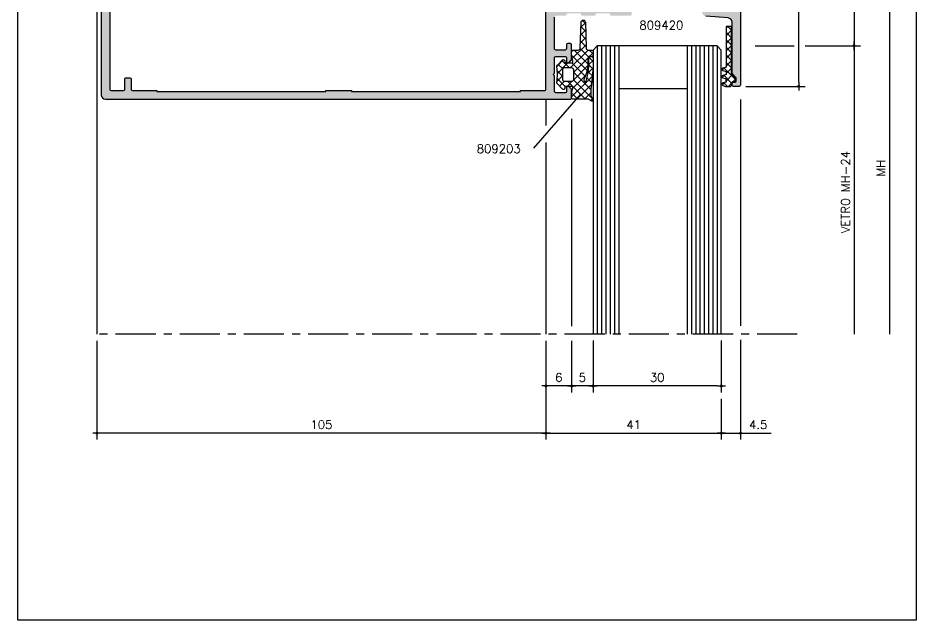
# Model space of a CAD drawing. Extents: x 0 to 4131, y -1600 to 527.
# Drawn here: x 460 to 670, y -960 to -819.1 of the extents above; entities that cross this region are included whole.
import ezdxf

# ---------------------------------------------------------------- set-up
doc = ezdxf.new("R2010")
doc.units = 0
doc.header["$LTSCALE"] = 7.5
doc.header["$MEASUREMENT"] = 0
doc.linetypes.add('CENTER', pattern=[2, 1.25, -0.25, 0.25, -0.25])
doc.layers.get('0').update_dxf_attribs({"linetype": 'CONTINUOUS'})
doc.layers.get('DEFPOINTS').update_dxf_attribs({"linetype": 'CONTINUOUS'})
for name, color, linetype in [('ASSI', 1, 'CENTER'), ('FILL', 8, 'CONTINUOUS'), ('FINE', 7, 'CONTINUOUS'), ('GOMMA', 3, 'CONTINUOUS'), ('GROSSA', 4, 'CONTINUOUS'), ('MARCHIO', 7, 'CONTINUOUS'), ('QUOTE', 254, 'CONTINUOUS'), ('TRATTEGGI', 140, 'CONTINUOUS'), ('VETRO', 6, 'CONTINUOUS')]:
    doc.layers.add(name, color=color, linetype=linetype)
doc.styles.get("Standard").update_dxf_attribs({"font": 'romans.shx'})
doc.dimstyles.new('FRECCIA_1-1', dxfattribs={"dimtxt": 2, "dimasz": 2.5, "dimexe": 1.5, "dimexo": 1.5, "dimgap": 1, "dimtad": 3, "dimdsep": 46, "dimtxsty": 'Standard', "dimcen": 0, "dimclrt": 2, "dimaunit": 1, "dimadec": 0, "dimazin": 0, "dimtfac": 0.7, "dimtmove": 0, "dimatfit": 3, "dimfxl": 1, "dimtolj": 2, "dimarcsym": 0})
doc.dimstyles.new('SCALA_1-1$0', dxfattribs={"dimtxt": 2, "dimasz": 1, "dimexe": 1.5, "dimexo": 1.5, "dimgap": 1, "dimtad": 3, "dimdsep": 46, "dimtxsty": 'Standard', "dimblk1": 'PUNTO', "dimblk2": 'PUNTO', "dimsah": 1, "dimcen": 0.09, "dimclrt": 2, "dimadec": 0, "dimazin": 0, "dimtfac": 0.7, "dimtmove": 0, "dimatfit": 3, "dimldrblk": 'PUNTO', "dimfxl": 1, "dimtolj": 2, "dimarcsym": 0})

# ---------------------------------------------------------------- blocks, each defined once
blk = doc.blocks.new('PUNTO')
blk.add_line((-1, 0), (1, 0))
at = {"const_width": 0.35}
blk.add_lwpolyline([(-0.1750000000000114, 0, 1), (0.1750000000000114, 0, 1)], format="xyb", close=True, dxfattribs=at)
blk = doc.blocks.new('*D398')
at = {"layer": 'DEFPOINTS', "color": 0, "transparency": 16777216}
for p in [(478.4689993647519, -893.1379387048189), (583.4689993647518, -893.1379387048189), (478.4689993647519, -916.290264400634)]:
    blk.add_point(p, dxfattribs=at)
at = {"layer": 'QUOTE', "color": 0, "lineweight": -2, "transparency": 16777216}
for p, q in [((478.4689993647519, -894.6379387048189), (478.4689993647519, -917.790264400634)), ((583.4689993647518, -894.6379387048189), (583.4689993647518, -917.790264400634)), ((582.4689993647518, -916.290264400634), (479.4689993647519, -916.290264400634))]:
    blk.add_line(p, q, dxfattribs=at)
at = {"layer": 'QUOTE', "color": 0, "lineweight": -2, "transparency": 16777216, "rotation": 180}
blk.add_blockref('PUNTO', (478.4689993647519, -916.290264400634), dxfattribs=at)
at = {"layer": 'QUOTE', "color": 0, "lineweight": -2, "transparency": 16777216}
blk.add_blockref('PUNTO', (583.4689993647518, -916.290264400634), dxfattribs=at)
at = {"layer": 'QUOTE', "color": 2, "transparency": 16777216, "insert": (530.9689993647519, -914.290264400634), "char_height": 2, "attachment_point": 5}
blk.add_mtext('\\A2;105', dxfattribs=at)
blk = doc.blocks.new('*D399')
at = {"layer": 'DEFPOINTS', "color": 0, "transparency": 16777216}
for p in [(594.4711237232458, -893.1374141491217), (624.4711237232458, -893.1374141491217), (594.4711237232458, -905.237762385013)]:
    blk.add_point(p, dxfattribs=at)
at = {"layer": 'QUOTE', "color": 0, "lineweight": -2, "transparency": 16777216}
for p, q in [((594.4711237232458, -894.6374141491217), (594.4711237232458, -906.737762385013)), ((624.4711237232458, -894.6374141491217), (624.4711237232458, -906.737762385013)), ((623.4711237232458, -905.237762385013), (595.4711237232458, -905.237762385013))]:
    blk.add_line(p, q, dxfattribs=at)
at = {"layer": 'QUOTE', "color": 0, "lineweight": -2, "transparency": 16777216, "rotation": 180}
blk.add_blockref('PUNTO', (594.4711237232458, -905.237762385013), dxfattribs=at)
at = {"layer": 'QUOTE', "color": 0, "lineweight": -2, "transparency": 16777216}
blk.add_blockref('PUNTO', (624.4711237232458, -905.237762385013), dxfattribs=at)
at = {"layer": 'QUOTE', "color": 2, "transparency": 16777216, "insert": (609.4711237232458, -903.237762385013), "char_height": 2, "attachment_point": 5}
blk.add_mtext('\\A2;30', dxfattribs=at)
blk = doc.blocks.new('*D400')
at = {"layer": 'DEFPOINTS', "color": 0, "transparency": 16777216}
for p in [(589.4711237232455, -893.1379387048189), (594.4711237232458, -893.1374141491217), (589.4711237232455, -905.237762385013)]:
    blk.add_point(p, dxfattribs=at)
at = {"layer": 'QUOTE', "color": 0, "lineweight": -2, "transparency": 16777216}
for p, q in [((589.4711237232455, -894.6379387048189), (589.4711237232455, -906.737762385013)), ((594.4711237232458, -894.6374141491217), (594.4711237232458, -906.737762385013)), ((593.4711237232458, -905.237762385013), (590.4711237232455, -905.237762385013))]:
    blk.add_line(p, q, dxfattribs=at)
at = {"layer": 'QUOTE', "color": 0, "lineweight": -2, "transparency": 16777216, "rotation": 180}
blk.add_blockref('PUNTO', (589.4711237232455, -905.237762385013), dxfattribs=at)
at = {"layer": 'QUOTE', "color": 0, "lineweight": -2, "transparency": 16777216}
blk.add_blockref('PUNTO', (594.4711237232458, -905.237762385013), dxfattribs=at)
at = {"layer": 'QUOTE', "color": 2, "transparency": 16777216, "insert": (591.9711237232457, -903.237762385013), "char_height": 2, "attachment_point": 5}
blk.add_mtext('\\A2;5', dxfattribs=at)
blk = doc.blocks.new('*D401')
at = {"layer": 'DEFPOINTS', "color": 0, "transparency": 16777216}
for p in [(583.4689993647518, -893.1379387048189), (589.4711237232457, -893.1379387048189), (583.4689993647518, -905.237762385013)]:
    blk.add_point(p, dxfattribs=at)
at = {"layer": 'QUOTE', "color": 0, "lineweight": -2, "transparency": 16777216}
for p, q in [((583.4689993647518, -894.6379387048189), (583.4689993647518, -906.737762385013)), ((589.4711237232457, -894.6379387048189), (589.4711237232457, -906.737762385013)), ((588.4711237232457, -905.237762385013), (584.4689993647518, -905.237762385013))]:
    blk.add_line(p, q, dxfattribs=at)
at = {"layer": 'QUOTE', "color": 0, "lineweight": -2, "transparency": 16777216, "rotation": 180}
blk.add_blockref('PUNTO', (583.4689993647518, -905.237762385013), dxfattribs=at)
at = {"layer": 'QUOTE', "color": 0, "lineweight": -2, "transparency": 16777216}
blk.add_blockref('PUNTO', (589.4711237232457, -905.237762385013), dxfattribs=at)
at = {"layer": 'QUOTE', "color": 2, "transparency": 16777216, "insert": (586.4700615439988, -903.237762385013), "char_height": 2, "attachment_point": 5}
blk.add_mtext('\\A2;6', dxfattribs=at)
blk = doc.blocks.new('*D403')
at = {"layer": 'DEFPOINTS', "color": 0, "transparency": 16777216}
for p in [(655.4976475543251, -812.9413728364616), (640.4909352131026, -893.1379387048194), (663.7749577560356, -893.1379387048194)]:
    blk.add_point(p, dxfattribs=at)
at = {"layer": 'QUOTE', "color": 0, "lineweight": -2, "transparency": 16777216}
for p, q in [((656.9976475543251, -812.9413728364616), (665.2749577560356, -812.9413728364616)), ((663.7749577560356, -815.4413728364616), (663.7749577560356, -893.1379387048194))]:
    blk.add_line(p, q, dxfattribs=at)
at = {"layer": 'QUOTE', "color": 0, "transparency": 16777216}
blk.add_solid([(663.358291089369, -815.4413728364616), (664.1916244227023, -815.4413728364616), (663.7749577560356, -812.9413728364616)], dxfattribs=at)
at = {"layer": 'QUOTE', "color": 2, "transparency": 16777216, "insert": (661.7749577560353, -854.2896557706404), "char_height": 2, "attachment_point": 5, "rotation": 90}
blk.add_mtext('\\A2;MH', dxfattribs=at)
blk = doc.blocks.new('_None')
blk = doc.blocks.new('*D405')
at = {"layer": 'DEFPOINTS', "color": 0, "transparency": 16777216}
for p in [(649.2039504411174, -825.6374141491224), (642.2080694189872, -893.1379387048194), (655.4976475543251, -893.1379387048194)]:
    blk.add_point(p, dxfattribs=at)
at = {"layer": 'QUOTE', "color": 0, "lineweight": -2, "transparency": 16777216}
for p, q in [((650.7039504411174, -825.6374141491224), (656.9976475543251, -825.6374141491224)), ((655.4976475543251, -826.6374141491224), (655.4976475543251, -893.1379387048194))]:
    blk.add_line(p, q, dxfattribs=at)
at = {"layer": 'QUOTE', "color": 0, "lineweight": -2, "transparency": 16777216, "rotation": 90}
blk.add_blockref('PUNTO', (655.4976475543251, -825.6374141491224), dxfattribs=at)
at = {"layer": 'QUOTE', "color": 2, "transparency": 16777216, "insert": (653.4976475543248, -859.8876764269708), "char_height": 2, "attachment_point": 5, "rotation": 90}
blk.add_mtext('\\A2;VETRO MH-24', dxfattribs=at)
blk = doc.blocks.new('*D406')
at = {"layer": 'DEFPOINTS', "color": 0, "transparency": 16777216}
for p in [(656.9976475543251, -801.6374141491222), (642.5749536725064, -825.6374141491223), (655.4976475543251, -825.6374141491223)]:
    blk.add_point(p, dxfattribs=at)
at = {"layer": 'QUOTE', "color": 0, "lineweight": -2, "transparency": 16777216}
for p, q in [((655.4976475543251, -801.6374141491222), (653.9976475543251, -801.6374141491222)), ((655.4976475543251, -802.6374141491222), (655.4976475543251, -824.6374141491223)), ((644.0749536725064, -825.6374141491223), (656.9976475543251, -825.6374141491223))]:
    blk.add_line(p, q, dxfattribs=at)
for p, rotation in [((655.4976475543251, -801.6374141491222), 90), ((655.4976475543251, -825.6374141491223), 270)]:
    blk.add_blockref('PUNTO', p, dxfattribs=dict(at, rotation=rotation))
at = {"layer": 'QUOTE', "color": 2, "transparency": 16777216, "insert": (653.4976475543248, -813.6374141491222), "char_height": 2, "attachment_point": 5, "rotation": 90}
blk.add_mtext('\\A2;24', dxfattribs=at)

msp = doc.modelspace()

# ---------------------------------------------------------------- hatches: boundary and pattern name
at = {"layer": 'FILL'}
h = msp.add_hatch(color=253, dxfattribs=at)
h.paths.add_polyline_path([(585.7711237232458, -789.6374141491216), (587.9711237232459, -789.6374141491216, -0.4142135623730952), (588.2711237232459, -789.9374141491215), (588.2711237232459, -790.8374141491216, 0.4517883523668842), (588.6089916888899, -791.135014581208, 0.2320247787636968), (588.85899168889, -791.0495461834776), (589.3832557576018, -790.5252821147654, 0.1989123673797145), (589.4711237232459, -790.3131500804095), (589.4711237232459, -788.4374141491215, 0.4142135623730812), (589.171123723246, -788.1374141491216), (480.4711237232459, -788.1374141491216, 0.4142135623730951), (479.4711237232459, -789.1374141491216), (479.4711237232457, -837.1374141491216, 0.4142135623730951), (480.4711237232457, -838.1374141491216), (589.1711237232458, -838.1374141491216, 0.4142135623731505), (589.4711237232459, -837.8374141491216), (589.4711237232458, -835.9616782178335, 0.1989123673797021), (589.3832557576018, -835.7495461834775), (588.85899168889, -835.2252821147657, 0.2320247787637147), (588.60899168889, -835.1398137170353, 0.4517883523669615), (588.2711237232459, -835.4374141491217), (588.2711237232459, -836.3374141491216, -0.4142135623731229), (587.9711237232459, -836.6374141491216), (585.7711237232459, -836.6374141491216, -0.4142135623731782), (585.4711237232458, -836.3374141491216), (585.4711237232458, -832.6858397553598), (585.1711237232458, -832.3874141491216), (585.4711237232458, -832.0889885428833), (585.4711237232458, -828.4374141491215, -0.4142135623731364), (585.7711237232459, -828.1374141491215), (587.9711237232459, -828.1374141491216, -0.4142135623731784), (588.271123723246, -828.4374141491217), (588.2711237232459, -829.3374141491216, 0.4517883523667062), (588.6089916888898, -829.635014581208, 0.2320247787637037), (588.8589916888899, -829.5495461834776), (589.3832557576018, -829.0252821147657, 0.198912367379619), (589.4711237232458, -828.8131500804097), (589.4711237232458, -825.4374141491215, 0.41421356237322), (589.1711237232457, -825.1374141491215), (588.571123723246, -825.1374141491216, 0.4142135623730949), (588.2711237232461, -825.4374141491217), (588.2711237232461, -826.3374141491215, -0.4142135623730812), (587.9711237232459, -826.6374141491216), (585.7711237232459, -826.6374141491216, -0.4142135623731505), (585.4711237232458, -826.3374141491216), (585.4711237232457, -818.9374141491213, -0.4142135623730419), (585.7711237232456, -818.6374141491214), (587.9711237232459, -818.6374141491214, 0.4142135623730673), (588.271123723246, -818.3374141491214, -0.4142135623730951), (588.5711237232459, -818.0374141491214), (591.3677480502719, -818.0374141491214, -0.4142135623730951), (591.6677480502719, -818.3374141491214, 0.4142135623731367), (591.9677480502719, -818.6374141491215), (594.767748050272, -818.6374141491215, 0.4142135623731227), (595.0677480502719, -818.3374141491214, -0.4142135623730951), (595.3677480502719, -818.0374141491214), (598.1677480502718, -818.0374141491214, -0.4142135623730951), (598.4677480502719, -818.3374141491214, 0.4142135623730949), (598.7677480502718, -818.6374141491214), (603.1711237232458, -818.6374141491216, 0.414213562372984), (603.4711237232458, -818.3374141491215), (603.4711237232458, -817.1616782178334, 0.1989123673795689), (603.3832557576018, -816.9495461834777), (602.8589916888899, -816.4252821147655, 0.2320247787636095), (602.60899168889, -816.3398137170353, 0.4517883523670538), (602.2711237232459, -816.6374141491216), (602.2711237232459, -817.1374141491216, -0.4142135623730119), (601.9711237232458, -817.4374141491215), (600.972234423139, -817.4374141491215, -0.2679491924310441), (600.7124268020036, -817.2874141491216), (599.5577262636243, -815.2874141491214, 0.2679491924309973), (599.2979186424891, -815.1374141491216), (587.4711237232459, -815.1374141491216, -1), (587.4711237232459, -811.1374141491216), (599.297918642489, -811.1374141491216, 0.2679491924310169), (599.5577262636243, -810.9874141491216), (600.7124268020037, -808.9874141491215, -0.2679491924309973), (600.972234423139, -808.8374141491216), (601.9711237232458, -808.8374141491216, -0.4142135623731506), (602.2711237232459, -809.1374141491217), (602.2711237232459, -809.6374141491216, 0.4517883523669043), (602.6089916888899, -809.935014581208, 0.2320247787638649), (602.85899168889, -809.8495461834775), (603.3832557576018, -809.3252821147656, 0.1989123673796784), (603.4711237232458, -809.1131500804098), (603.4711237232459, -807.9374141491215, 0.4142135623730258), (603.171123723246, -807.6374141491217), (598.7677480502718, -807.6374141491218, 0.4142135623731227), (598.4677480502719, -807.9374141491218, -0.4142135623730256), (598.1677480502719, -808.2374141491217), (595.3677480502719, -808.2374141491217, -0.4142135623730951), (595.0677480502719, -807.9374141491218, 0.4142135623731781), (594.7677480502718, -807.6374141491217), (591.9677480502719, -807.6374141491218, 0.4142135623730951), (591.6677480502718, -807.9374141491218, -0.4142135623730812), (591.3677480502719, -808.2374141491217), (588.5711237232459, -808.2374141491217, -0.4142135623730947), (588.271123723246, -807.9374141491218, 0.4142135623730533), (587.971123723246, -807.6374141491218), (585.7711237232459, -807.6374141491216, -0.414213562373164), (585.4711237232458, -807.3374141491215), (585.4711237232458, -799.9374141491213, -0.4142135623731505), (585.7711237232459, -799.6374141491212), (587.9711237232459, -799.6374141491214, -0.4142135623730673), (588.2711237232458, -799.9374141491213), (588.2711237232459, -800.8374141491215, 0.4142135623730397), (588.5711237232458, -801.1374141491215), (589.1711237232458, -801.1374141491216, 0.4142135623730951), (589.4711237232459, -800.8374141491215), (589.4711237232459, -797.4616782178333, 0.198912367379655), (589.3832557576018, -797.2495461834774), (588.85899168889, -796.7252821147655, 0.2320247787636621), (588.60899168889, -796.6398137170353, 0.4517883523669932), (588.271123723246, -796.9374141491215), (588.2711237232459, -797.8374141491214, -0.414213562373095), (587.9711237232459, -798.1374141491215), (585.7711237232459, -798.1374141491216, -0.4142135623731226), (585.4711237232458, -797.8374141491215), (585.4711237232458, -794.18583975536), (585.1711237232458, -793.8874141491216), (585.4711237232458, -793.588988542883), (585.4711237232458, -789.9374141491215, -0.4142135623730673)])
h.paths.add_polyline_path([(583.4711237232458, -790.4374141491215), (583.4711237232457, -835.8374141491216, -0.414213562373095), (583.1711237232457, -836.1374141491216), (577.4711237232458, -836.1374141491216), (577.4711237232457, -836.3374141491216), (537.9711237232457, -836.3374141491215), (537.9711237232457, -836.1374141491217), (531.9711237232457, -836.1374141491216), (531.9711237232458, -836.3374141491215), (492.4711237232457, -836.3374141491215), (492.4711237232457, -836.1374141491215), (486.7711237232458, -836.1374141491216, -0.4142135623730951), (486.4711237232457, -835.8374141491215), (486.4711237232457, -833.4374141491215, 0.4142135623731504), (486.1711237232456, -833.1374141491215), (485.2711237232456, -833.1374141491215, 0.4142135623731504), (484.9711237232456, -833.4374141491215), (484.9711237232456, -835.8374141491215, -0.4142135623730396), (484.6711237232456, -836.1374141491215), (481.7711237232456, -836.1374141491216, -0.4142135623730813), (481.4711237232457, -835.8374141491215), (481.4711237232458, -790.4374141491217, -0.4142135623731364), (481.7711237232458, -790.1374141491216), (484.6711237232457, -790.1374141491217, -0.414213562373081), (484.9711237232457, -790.4374141491217), (484.9711237232458, -792.8374141491216, 0.4142135623731505), (485.2711237232458, -793.1374141491216), (486.1711237232457, -793.1374141491217, 0.4142135623731505), (486.4711237232457, -792.8374141491216), (486.4711237232457, -790.4374141491215, -0.4142135623730951), (486.7711237232458, -790.1374141491216), (492.4711237232457, -790.1374141491216), (492.4711237232457, -789.9374141491215), (531.9711237232458, -789.9374141491217), (531.9711237232457, -790.1374141491216), (537.9711237232457, -790.1374141491215), (537.9711237232457, -789.9374141491215), (577.4711237232457, -789.9374141491215), (577.4711237232458, -790.1374141491216), (583.1711237232457, -790.1374141491216, -0.4142135623730951)], flags=16)
h = msp.add_hatch(color=253, dxfattribs=at)
edge = h.paths.add_edge_path()
edge.add_line((626.9711237232458, -834.8374141491216), (626.9711237232458, -834.4374141491217))
edge.add_arc((627.2711237232459, -834.4374141491217), 0.3000000000000682, 90, 180, ccw=False)
edge.add_line((627.2711237232459, -834.1374141491216), (627.6711237232458, -834.1374141491216))
edge.add_arc((627.6711237232458, -833.8374141491216), 0.2999999999999545, 270, 360)
edge.add_line((627.9711237232458, -833.8374141491216), (627.9711237232458, -833.2616782178335))
edge.add_arc((627.6711237232458, -833.2616782178335), 0.2999999999999545, 0, 45)
edge.add_line((627.8832557576018, -833.0495461834776), (627.0589916888898, -832.2252821147657))
edge.add_arc((627.2711237232459, -832.0131500804098), 0.3000000000000949, 179.9999999999891, 224.9999999999885, ccw=False)
edge.add_line((626.9711237232458, -832.0131500804097), (626.9711237232459, -820.1346898738155))
edge.add_arc((625.9711237232459, -820.1346898738155), 1.000000000000028, 359.9999999999984, 445.3506655932496)
edge.add_line((626.0521808920314, -819.1379804199682), (620.8852377025553, -818.7177799446964))
edge.add_arc((620.9662948713409, -817.7210704908492), 0.9999999999999707, 180.0000000000016, 265.3506655932494, ccw=False)
edge.add_line((619.9662948713409, -817.7210704908492), (619.9662948713406, -813.1374141491217))
edge.add_line((619.9662948713406, -813.1374141491217), (619.9662948713409, -808.5537578073943))
edge.add_arc((620.9662948713409, -808.5537578073944), 1, 94.64933440674878, 179.9999999999967, ccw=False)
edge.add_line((620.8852377025554, -807.5570483535471), (626.0521808920313, -807.1368478782755))
edge.add_arc((625.9711237232459, -806.1401384244283), 0.9999999999999615, 274.6493344067441, 359.9999999999984)
edge.add_line((626.9711237232459, -806.1401384244283), (626.9711237232459, -794.2616782178336))
edge.add_arc((627.2711237232459, -794.2616782178335), 0.2999999999999545, 135.0000000000307, 180.0000000000217, ccw=False)
edge.add_line((627.0589916888898, -794.0495461834777), (627.8832557576018, -793.2252821147656))
edge.add_arc((627.671123723246, -793.0131500804096), 0.2999999999999542, 314.9999999999693, 359.9999999999783)
edge.add_line((627.9711237232459, -793.0131500804097), (627.9711237232459, -792.4374141491217))
edge.add_arc((627.6711237232458, -792.4374141491217), 0.3000000000000682, 0, 90)
edge.add_line((627.6711237232458, -792.1374141491216), (627.2711237232459, -792.1374141491216))
edge.add_arc((627.2711237232459, -791.8374141491216), 0.2999999999999545, 180, 270, ccw=False)
edge.add_line((626.9711237232459, -791.8374141491216), (626.9711237232459, -791.4374141491217))
edge.add_arc((627.2711237232459, -791.4374141491217), 0.3000000000000114, 90.00000000001091, 180.0000000000109, ccw=False)
edge.add_line((627.2711237232459, -791.1374141491216), (628.6711237232458, -791.1374141491216))
edge.add_arc((628.6711237232458, -791.4374141491217), 0.3000000000000682, 0, 90, ccw=False)
edge.add_line((628.9711237232459, -791.4374141491217), (628.9711237232458, -834.8374141491216))
edge.add_arc((628.6711237232458, -834.8374141491216), 0.2999999999999545, -90, 0, ccw=False)
edge.add_line((628.6711237232458, -835.1374141491216), (627.2711237232459, -835.1374141491216))
edge.add_arc((627.2711237232459, -834.8374141491216), 0.3000000000000114, 180.0000000000109, 270.00000000001086, ccw=False)
h = msp.add_hatch(dxfattribs=at)
h.set_pattern_fill('ANSI37', color=137, scale=10, angle=90, style=0)
h.set_pattern_definition([(135, (460.000000187738, -960.0000003774132), (-0.8838834764831844, -0.8838834764831843), []), (225, (460.000000187738, -960.0000003774132), (0.8838834764831843, -0.8838834764831844), [])])
h.paths.add_polyline_path([(589.4711237232457, -829.6374141491217), (588.0935358769516, -829.6374141491212, -0.3888787318529616), (587.8942969373334, -829.4548452976708), (587.8685104210747, -829.1601040681289, 0.6370702608069253), (587.3575199772913, -828.974118756598), (586.1270057910476, -830.2046329428417, 0.2448502030394408), (585.9882051121934, -830.6452924198964, -0.08777722502794201), (585.9882051121933, -834.1295358783475, 0.2448502030393978), (586.1270057910474, -834.5701953554019), (587.3575199772911, -835.8007095416457, 0.6370702608074451), (587.8685104210747, -835.614724230114), (587.8942969373334, -835.3199830005722, -0.3888787318529616), (588.0935358769516, -835.1374141491217), (589.4711237232457, -835.1374141491219, -0.4931454260313071), (589.7609014711325, -835.5150598626526), (589.4813459753589, -836.5583751764145, 0.06554346281524528), (589.4711237232457, -836.6360208899453), (589.4711237232457, -837.8374141491217, 0.4142135623730951), (589.7711237232456, -838.1374141491217), (593.3335861524573, -838.1374141491218), (594.172739969042, -838.6115423688589, 0.719514949498538), (594.4545697603082, -838.3577426266936), (593.9711237232456, -837.2445938260943), (593.9711237232457, -835.6298985083557, 0.03458326819185247), (594.4711237232458, -830.1412623395908), (594.4711237232458, -828.5808237833725, 0.9233661372522481), (593.4763679214346, -828.6450962763483, -0.09779404551909161), (592.828015065545, -833.9117149587029, -0.5226703353506094), (592.5136349499332, -834.0067062035688, -0.3865361286484078), (592.4042909720788, -833.3430722352883, 0.1265163381791429), (593.2762899821047, -828.8159814476642, -0.453221551783197), (593.8711237232457, -828.1374141491218), (594.1711237232457, -828.1374141491219, 0.4142135623730916), (594.4711237232457, -827.8374141491219), (594.4711237232457, -826.9374141491219, 0.4142135623730673), (594.1711237232457, -826.6374141491219), (593.3559933395034, -826.6374141491219, -0.4052432957209562), (592.8562293003351, -826.1527733533399), (592.6708877624139, -820.1220549449038, 0.9697392325154671), (591.6713596840775, -820.1220549449038), (591.4860181461563, -826.1527733533401, -0.4052432957209554), (590.9862541069879, -826.6374141491219), (589.7711237232456, -826.6374141491217, 0.414213562373088), (589.4711237232457, -826.9374141491219), (589.4711237232457, -828.1783031575749), (589.7609014711325, -829.259768435591, -0.4931454260313067)])
h.paths.add_polyline_path([(589.9711237232457, -831.3374141491217), (589.9711237232457, -833.4374141491214, -0.4142135623730276), (589.4711237232459, -833.9374141491214), (587.7935200114093, -833.9374141491218, -0.4410091218322147), (587.2955712269136, -833.3921702763934, 0.04533686841581579), (587.2955712269138, -831.3826580218501, -0.4410091218320642), (587.7935200114091, -830.837414149122), (589.4711237232457, -830.8374141491217, -0.4142135623730981)], flags=16)
h = msp.add_hatch(dxfattribs=at)
h.set_pattern_fill('ANSI37', color=137, scale=10, angle=90, style=0)
h.set_pattern_definition([(135, (694.9386165211955, -904.2010872025668), (-0.8838834764831844, -0.8838834764831843), []), (225, (694.9386165211955, -904.2010872025668), (0.8838834764831843, -0.8838834764831844), [])])
h.paths.add_polyline_path([(625.5711237232458, -830.6412855035386), (624.793478009715, -830.8496550444767, 0.7673269879789616), (624.793478009715, -831.4292105402501), (625.5711237232458, -831.6375800811882), (625.5711237232458, -832.3912855035386), (624.793478009715, -832.5996550444767, 0.7673269879789616), (624.793478009715, -833.1792105402501), (625.5711237232458, -833.3875800811882), (625.5711237232458, -834.1412855035386), (624.793478009715, -834.3496550444767, 0.7673269879789548), (624.793478009715, -834.9292105402501), (625.4694223726441, -835.1374142472529), (626.57113250851, -835.1373819846659, 0.4142049852513542), (626.8711237232458, -834.8373819847945), (626.8711237232458, -834.3373819847945, -0.4142135623730951), (627.1711237232457, -834.0373819847945), (627.5711237232458, -834.0373819847945, 0.4142135623730951), (627.8711237232458, -833.7373819847945), (627.8711237232458, -833.4416460535064, 0.1989123673796584), (627.7832557576018, -833.2295140191504), (626.9589916888898, -832.4052499504385, -0.198912367379658), (626.8711237232458, -832.1931179160825), (626.8711237232458, -821.1388467952709), (625.5711237232458, -821.1388467952709), (625.5711237232458, -825.0783026246473)])

# ---------------------------------------------------------------- linework, layer by layer
at = {"layer": 'ASSI'}
msp.add_line((642.208069418987, -893.1379387048189), (477.8331216724999, -893.1379387048189), dxfattribs=at)
at = {"layer": 'FINE'}
for p, q in [((478.4689993647519, -733.1379387048189), (478.4689993647519, -893.1379387048189)), ((583.4689993647518, -838.1374141491217), (583.4689993647518, -844.2624844714112)), ((583.4689993647518, -848.2445353892797), (583.4689993647518, -893.1379387048189))]:
    msp.add_line(p, q, dxfattribs=at)
at = {"layer": 'GOMMA'}
for points in [[(587.3575199772913, -828.974118756598, -0.6370702608069253), (587.8685104210747, -829.1601040681289), (587.8942969373334, -829.4548452976708, 0.3888787318529617), (588.0935358769516, -829.6374141491212), (589.4711237232457, -829.6374141491217, 0.4931454260313065), (589.7609014711325, -829.259768435591), (589.4711237232457, -828.1783031575749), (589.4711237232457, -826.9374141491219, -0.4142135623730882), (589.7711237232456, -826.6374141491217), (590.9862541069879, -826.6374141491219, 0.4052432957209554), (591.4860181461563, -826.1527733533401), (591.6713596840775, -820.1220549449038, -0.9697392325154702), (592.6708877624139, -820.1220549449038), (592.8562293003351, -826.1527733533399, 0.4052432957209562), (593.3559933395034, -826.6374141491219), (594.1711237232457, -826.6374141491219, -0.4142135623730672), (594.4711237232457, -826.9374141491219), (594.4711237232457, -827.8374141491219, -0.4142135623730916), (594.1711237232457, -828.1374141491219), (593.8711237232457, -828.1374141491218, 0.414213562373095), (593.2711237232456, -828.7374141491218, -0.1286776343090358), (592.4042909720788, -833.3430722352883, 0.3865361286483825), (592.5136349499332, -834.0067062035688, 0.522670335346423), (592.8280150655442, -833.9117149587055, 0.0977940455191428), (593.4763679214346, -828.6450962763481, -1.011468768470314), (594.4759511152254, -828.6716181566711, -0.04380891343036498), (593.9711237232457, -835.6298985083557), (593.9711237232456, -837.2445938260943), (594.4545697603082, -838.3577426266936, -0.7195149494985378), (594.172739969042, -838.6115423688589), (593.3335861524573, -838.1374141491218), (589.7711237232456, -838.1374141491217, -0.414213562373095), (589.4711237232457, -837.8374141491217), (589.4711237232457, -836.6360208899453, -0.06554346281524528), (589.4813459753589, -836.5583751764145), (589.7609014711325, -835.5150598626526, 0.4931454260313073), (589.4711237232457, -835.1374141491219), (588.0935358769516, -835.1374141491217, 0.3888787318529617), (587.8942969373334, -835.3199830005722), (587.8685104210747, -835.614724230114, -0.6370702608074451), (587.3575199772911, -835.8007095416457), (586.1270057910474, -834.5701953554019, -0.2448502030393978), (585.9882051121933, -834.1295358783475, 0.08777722502794418), (585.9882051121933, -830.6452924198962, -0.2448502030393947), (586.1270057910476, -830.2046329428417)], [(589.4711237232459, -833.9374141491214, 0.4142135623730276), (589.9711237232457, -833.4374141491214), (589.9711237232457, -831.3374141491217, 0.4142135623730981), (589.4711237232457, -830.8374141491217), (587.7935200114091, -830.837414149122, 0.4410091218320271), (587.2955712269138, -831.3826580218501, -0.04533686841581869), (587.2955712269136, -833.3921702763935, 0.4410091218321683), (587.7935200114093, -833.9374141491218)]]:
    msp.add_lwpolyline(points, format="xyb", close=True, dxfattribs=at)
msp.add_lwpolyline([(625.5711237232458, -834.1412855035386), (625.5711237232458, -833.3875800811882), (625.5711237232458, -834.1412855035386), (624.793478009715, -834.3496550444767, 0.7673269879789754), (624.793478009715, -834.9292105402501), (625.4694223726441, -835.1374142472529), (626.5711237232458, -835.1373819847945, 0.414213562373095), (626.8711237232458, -834.8373819847944), (626.8711237232458, -834.3373819847944, -0.414213562373095), (627.1711237232458, -834.0373819847945), (627.5711237232458, -834.0373819847945, 0.414213562373095), (627.8711237232458, -833.7373819847945), (627.8711237232458, -833.4416460535064, 0.1989123673796582), (627.7832557576018, -833.2295140191504), (626.9589916888898, -832.4052499504385, -0.1989123673796573), (626.8711237232458, -832.1931179160825), (626.8711237232458, -821.1388467952709), (625.5711237232458, -821.1388467952709), (625.5711237232458, -825.0783026246473), (625.5711237232458, -830.6412855035386), (624.793478009715, -830.8496550444767, 0.7673269879789754), (624.793478009715, -831.4292105402501), (625.5711237232458, -831.6375800811882), (625.5711237232458, -832.3912855035386), (624.793478009715, -832.5996550444767, 0.7673269879789754), (624.793478009715, -833.1792105402501), (625.5711237232458, -833.3875800811882)], format="xyb", dxfattribs=at)
at = {"layer": 'GROSSA'}
for points in [[(479.4711237232459, -789.1374141491216), (479.4711237232457, -837.1374141491216, 0.414213562373095), (480.4711237232457, -838.1374141491216), (589.1711237232458, -838.1374141491217, 0.4142135623731228), (589.4711237232459, -837.8374141491217), (589.4711237232458, -835.9616782178337, 0.1989123673796375), (589.3832557576018, -835.7495461834776), (588.85899168889, -835.2252821147658, 0.1989123673796712), (588.646859654534, -835.1374141491217), (588.5711237232458, -835.1374141491217, 0.4142135623730673), (588.2711237232459, -835.4374141491217), (588.2711237232459, -836.3374141491217, -0.4142135623731504), (587.9711237232459, -836.6374141491217), (585.7711237232459, -836.6374141491217, -0.4142135623731504), (585.4711237232458, -836.3374141491217), (585.4711237232458, -832.6858397553599), (585.1711237232458, -832.3874141491217), (585.4711237232458, -832.0889885428833), (585.4711237232458, -828.4374141491217, -0.4142135623731504), (585.7711237232459, -828.1374141491216), (587.9711237232459, -828.1374141491217, -0.4142135623730673), (588.271123723246, -828.4374141491217), (588.2711237232459, -829.3374141491217, 0.4142135623731228), (588.5711237232459, -829.6374141491217), (588.646859654534, -829.6374141491217, 0.1989123673796406), (588.85899168889, -829.5495461834776), (589.3832557576018, -829.0252821147658, 0.1989123673796436), (589.4711237232458, -828.8131500804097), (589.4711237232458, -825.4374141491217, 0.4142135623731784), (589.1711237232457, -825.1374141491216), (588.571123723246, -825.1374141491217, 0.4142135623730672), (588.2711237232461, -825.4374141491217), (588.2711237232461, -826.3374141491216, -0.4142135623730118), (587.971123723246, -826.6374141491217), (585.7711237232459, -826.6374141491217, -0.4142135623731226), (585.4711237232458, -826.3374141491217), (585.4711237232457, -818.9374141491214, -0.4142135623731114)], [(481.4711237232458, -790.4374141491217), (481.4711237232457, -835.8374141491215, 0.4142135623730813), (481.7711237232456, -836.1374141491216), (484.6711237232456, -836.1374141491215, 0.4142135623730396), (484.9711237232456, -835.8374141491215), (484.9711237232456, -833.4374141491215, -0.4142135623731504), (485.2711237232456, -833.1374141491215), (486.1711237232456, -833.1374141491215, -0.4142135623731505), (486.4711237232457, -833.4374141491215), (486.4711237232457, -835.8374141491215, 0.414213562373095), (486.7711237232458, -836.1374141491216), (492.4711237232457, -836.1374141491215), (492.4711237232457, -836.3374141491215), (531.9711237232458, -836.3374141491215), (531.9711237232457, -836.1374141491216), (537.9711237232457, -836.1374141491217), (537.9711237232457, -836.3374141491215), (577.4711237232457, -836.3374141491216), (577.4711237232458, -836.1374141491216), (583.1711237232457, -836.1374141491216, 0.414213562373095), (583.4711237232457, -835.8374141491216), (583.4711237232458, -790.4374141491217, 0.414213562373095)], [(628.9711237232459, -791.4374141491217), (628.9711237232458, -834.8374141491216, -0.414213562373095), (628.6711237232458, -835.1374141491216), (627.2711237232459, -835.1374141491216, -0.4142135623730951), (626.9711237232458, -834.8374141491216), (626.9711237232458, -834.4374141491217, -0.414213562373095), (627.2711237232459, -834.1374141491216), (627.6711237232458, -834.1374141491216, 0.414213562373095), (627.9711237232458, -833.8374141491216), (627.9711237232458, -833.2616782178335, 0.1989123673796492), (627.8832557576018, -833.0495461834776), (627.0589916888898, -832.2252821147657, -0.198912367379655), (626.9711237232458, -832.0131500804097), (626.9711237232459, -820.1346898738155, 0.3906412362099511), (626.0521808920314, -819.1379804199682), (620.8852377025553, -818.7177799446964, -0.3906412362099312)]]:
    msp.add_lwpolyline(points, format="xyb", dxfattribs=at)
at = {"layer": 'MARCHIO'}
msp.add_lwpolyline([(459.9999999999999, -960), (459.9999999999999, -663), (669.9999999999999, -663), (669.9999999999999, -960)], close=True, dxfattribs=at)
at = {"layer": 'QUOTE'}
for p, q in [((642.5749536725061, -834.1374141491216), (642.5749536725061, -792.1374141491216)), ((632.3451131986843, -825.6374141491218), (641.5271674581292, -825.6374141491218)), ((630.1711237232458, -835.1374141491216), (644.0749536725061, -835.1374141491216)), ((591.537665582949, -837.0019710902521), (580.518460330679, -849.6366002373126)), ((628.9711237232458, -838.1937500162173), (628.9711237232458, -891.1496901593769)), ((589.4711237232457, -842.7625246447639), (589.4711237232457, -891.2808470987189)), ((628.9711237232458, -894.4133762648228), (628.9711237232458, -917.790264400634)), ((624.4711237232458, -908.237762385013), (624.4711237232458, -917.790264400634)), ((583.4689993647518, -912.9279129759374), (583.4689993647518, -917.790264400634)), ((584.4689993647518, -916.290264400634), (623.4711237232458, -916.290264400634)), ((624.4711237232458, -915.811334049481), (624.4711237232458, -917.790264400634)), ((625.4711237232458, -916.290264400634), (627.9711237232458, -916.290264400634)), ((628.9711237232458, -916.290264400634), (636.1615999137221, -916.290264400634))]:
    msp.add_line(p, q, dxfattribs=at)
at = {"layer": 'TRATTEGGI'}
for p, q in [((595.4711237232458, -825.6374141491216), (595.4711237232458, -893.1379387048189)), ((596.4711237232458, -825.6374141491216), (596.4711237232458, -893.1379387048189)), ((597.4711237232458, -825.6374141491216), (597.4711237232458, -893.1379387048189)), ((598.4711237232458, -825.6374141491216), (598.4711237232458, -893.1379387048189)), ((599.4711237232458, -825.6374141491216), (599.4711237232458, -893.1379387048189)), ((617.4711237232458, -825.6374141491217), (617.4711237232458, -893.1379387048189)), ((618.4711237232458, -825.6374141491217), (618.4711237232458, -893.1379387048189)), ((619.4711237232458, -825.6374141491217), (619.4711237232458, -893.1379387048189)), ((620.4711237232458, -825.6374141491217), (620.4711237232458, -893.1379387048189)), ((621.4711237232458, -825.6374141491217), (621.4711237232458, -893.1379387048189)), ((622.4711237232458, -825.6374141491217), (622.4711237232458, -893.1379387048189)), ((623.4711237232458, -825.6374141491217), (623.4711237232458, -893.1379387048189))]:
    msp.add_line(p, q, dxfattribs=at)
at = {"layer": 'VETRO'}
for p, q in [((600.4711237232458, -825.6374141491216), (600.4711237232458, -893.1379387048189)), ((616.4711237232458, -825.6374141491217), (616.4711237232458, -893.1379387048189)), ((600.4711237232458, -835.6374141491216), (616.4711237232458, -835.6374141491217))]:
    msp.add_line(p, q, dxfattribs=at)
msp.add_lwpolyline([(624.4711237232458, -893.1379387048189), (624.4711237232458, -826.6374141491217), (623.4711237232458, -825.6374141491217), (595.4711237232458, -825.6374141491215), (594.4711237232458, -826.6374141491215), (594.4711237232458, -893.1379387048189)], dxfattribs=at)

# ---------------------------------------------------------------- block references
at = {"layer": 'QUOTE'}
for p, rotation in [((642.5749536725061, -835.1374141491216), 270), ((583.4689993647518, -916.290264400634), 180), ((624.4711237232458, -916.290264400634), 180)]:
    msp.add_blockref('PUNTO', p, dxfattribs=dict(at, rotation=rotation))
for p in [(624.4711237232458, -916.290264400634), (628.9711237232458, -916.290264400634)]:
    msp.add_blockref('PUNTO', p, dxfattribs=at)

# ---------------------------------------------------------------- texts
at = {"layer": 'QUOTE', "color": 2}
for s, p in [('809420', (605.2979768370312, -821.8401547899887)), ('809203', (567.2887844322503, -850.7415780781218))]:
    msp.add_text(s, height=2, dxfattribs=at).set_placement(p)
at = {"layer": 'QUOTE', "color": 2, "char_height": 2, "attachment_point": 5}
for s, insert in [('\\A2;41', (603.9700615439988, -914.290264400634)), ('\\A2;4.5', (633.0663618184839, -914.290264400634))]:
    msp.add_mtext(s, dxfattribs=dict(at, insert=insert))

# ---------------------------------------------------------------- dimensions: what is measured, and where the dimension line sits
at = {"layer": 'QUOTE'}
dim = msp.add_linear_dim(base=(655.4976475543251, -825.6374141491223), p1=(656.9976475543249, -801.6374141491217), p2=(642.5749536725061, -825.6374141491218), angle=90, dimstyle='SCALA_1-1$0', dxfattribs=at)
dim.commit()
dim.dimension.update_dxf_attribs({"geometry": '*D406', "text_midpoint": (653.4976475543248, -813.6374141491222)})
for base, p1, p2, text, dimstyle, override, picture, middle in [((663.7749577560356, -893.1379387048194), (655.4976475543249, -812.9413728364611), (640.4909352131024, -893.1379387048189), 'MH', 'FRECCIA_1-1', {"dimblk2": 'None', "dimsah": 1, "dimse2": 1}, '*D403', (661.7749577560353, -854.2896557706404)), ((655.4976475543251, -893.1379387048194), (649.2039504411172, -825.6374141491219), (642.208069418987, -893.1379387048189), 'VETRO MH-24', 'SCALA_1-1$0', {"dimblk2": 'None', "dimse2": 1}, '*D405', (653.4976475543248, -859.8876764269708))]:
    dim = msp.add_linear_dim(base=base, p1=p1, p2=p2, angle=90, text=text, dimstyle=dimstyle, override=override, dxfattribs=at)
    dim.commit()
    dim.dimension.update_dxf_attribs({"geometry": picture, "text_midpoint": middle})
dim = msp.add_linear_dim(base=(478.4689993647519, -916.290264400634), p1=(583.4689993647518, -893.1379387048189), p2=(478.4689993647519, -893.1379387048189), dimstyle='SCALA_1-1$0', override={"dimtmove": 1}, dxfattribs=at)
dim.commit()
dim.dimension.update_dxf_attribs({"geometry": '*D398', "text_midpoint": (530.9689993647519, -914.290264400634)})
for base, p1, p2, picture, middle in [((583.4689993647518, -905.237762385013), (589.4711237232457, -893.1379387048189), (583.4689993647518, -893.1379387048189), '*D401', (586.4700615439988, -903.237762385013)), ((589.4711237232455, -905.237762385013), (594.4711237232458, -893.1374141491217), (589.4711237232455, -893.1379387048189), '*D400', (591.9711237232457, -903.237762385013)), ((594.4711237232458, -905.237762385013), (624.4711237232458, -893.1374141491217), (594.4711237232458, -893.1374141491217), '*D399', (609.4711237232458, -903.237762385013))]:
    dim = msp.add_linear_dim(base=base, p1=p1, p2=p2, dimstyle='SCALA_1-1$0', dxfattribs=at)
    dim.commit()
    dim.dimension.update_dxf_attribs({"geometry": picture, "text_midpoint": middle})

doc.saveas('drawing.dxf')
